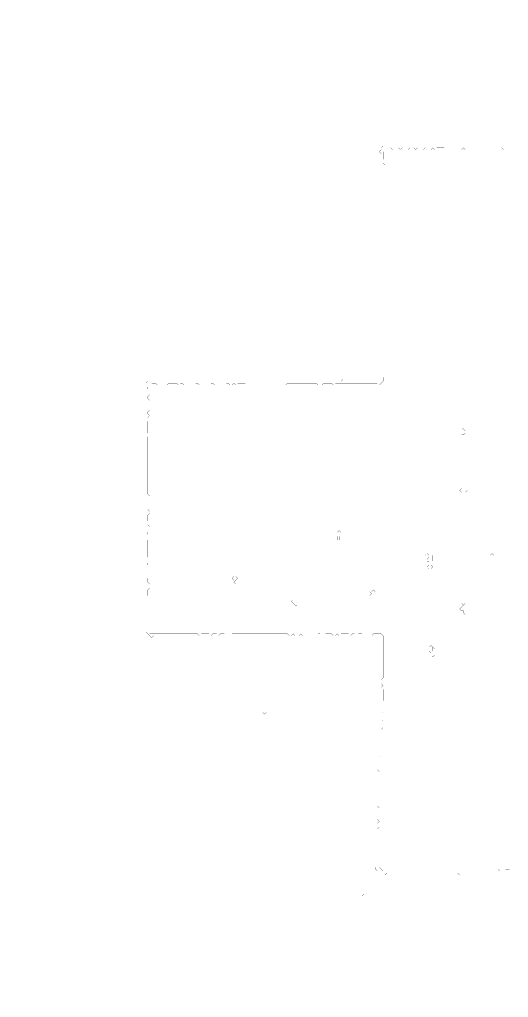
# Model space of a CAD drawing. Header units: metres. Extents: x 0 to 4988, y -4988 to 0.
# Drawn here: x 0 to 2494, y -4988 to 0 of the extents above; entities that cross this region are included whole.
import ezdxf

# ---------------------------------------------------------------- set-up
doc = ezdxf.new("R2010")
doc.units = ezdxf.units.M
doc.layers.add('conductor', color=1, linetype='Continuous')
doc.layers.add('substrate', color=5, linetype='Continuous')

msp = doc.modelspace()

# ---------------------------------------------------------------- linework, layer by layer
at = {"layer": 'conductor', "const_width": 0.5}
msp.add_lwpolyline([(2499, -663.8), (2489.2, -663.8), (2479.5, -663.8), (2469.7, -663.8), (2460, -654), (2450.2, -663.8), (2440.4, -663.8), (2430.7, -663.8), (2420.9, -663.8), (2411.1, -663.8), (2401.4, -663.8), (2391.6, -663.8), (2381.9, -663.8), (2372.1, -663.8), (2362.3, -663.8), (2352.6, -663.8), (2342.8, -663.8), (2333.1, -663.8), (2323.3, -663.8), (2313.5, -663.8), (2303.8, -663.8), (2294, -663.8), (2284.2, -663.8), (2274.5, -663.8), (2264.7, -654), (2255, -663.8), (2245.2, -663.8), (2235.4, -663.8), (2225.7, -663.8), (2215.9, -663.8), (2206.1, -663.8), (2196.4, -663.8), (2186.6, -663.8), (2176.9, -663.8), (2167.1, -654), (2157.3, -654), (2147.6, -654), (2137.8, -654), (2128.1, -654), (2118.3, -663.8), (2108.5, -654), (2098.8, -663.8), (2089, -654), (2079.2, -663.8), (2069.5, -654), (2059.7, -663.8), (2050, -654), (2040.2, -663.8), (2030.4, -654), (2020.7, -663.8), (2010.9, -654), (2001.2, -663.8), (1991.4, -654), (1981.6, -663.8), (1971.9, -663.8), (1962.1, -663.8), (1952.3, -654), (1942.6, -663.8), (1932.8, -654), (1923.1, -663.8), (1913.3, -654), (1903.5, -663.8), (1893.8, -654), (1884, -663.8), (1874.2, -663.8), (1864.5, -663.8), (1854.7, -673.6), (1854.7, -683.3), (1854.7, -693.1), (1854.7, -702.8), (1854.7, -712.6), (1864.5, -722.4), (1854.7, -732.1), (1864.5, -741.9), (1864.5, -751.7), (1864.5, -761.4), (1864.5, -771.2), (1864.5, -780.9), (1864.5, -790.7), (1864.5, -800.5), (1864.5, -810.2), (1864.5, -820), (1864.5, -829.7), (1864.5, -839.5), (1864.5, -849.3), (1864.5, -859), (1864.5, -868.8), (1864.5, -878.6), (1864.5, -888.3), (1864.5, -898.1), (1864.5, -907.8), (1864.5, -917.6), (1864.5, -927.4), (1864.5, -937.1), (1864.5, -946.9), (1864.5, -956.6), (1864.5, -966.4), (1864.5, -976.2), (1864.5, -985.9), (1864.5, -995.7), (1864.5, -1005.5), (1864.5, -1015.2), (1864.5, -1025), (1864.5, -1034.7), (1864.5, -1044.5), (1864.5, -1054.3), (1864.5, -1064), (1864.5, -1073.8), (1864.5, -1083.6), (1864.5, -1093.3), (1864.5, -1103.1), (1864.5, -1112.8), (1864.5, -1122.6), (1864.5, -1132.4), (1864.5, -1142.1), (1864.5, -1151.9), (1864.5, -1161.6), (1864.5, -1171.4), (1864.5, -1181.2), (1864.5, -1190.9), (1864.5, -1200.7), (1864.5, -1210.5), (1864.5, -1220.2), (1864.5, -1230), (1864.5, -1239.7), (1864.5, -1249.5), (1864.5, -1259.3), (1864.5, -1269), (1864.5, -1278.8), (1864.5, -1288.5), (1864.5, -1298.3), (1864.5, -1308.1), (1864.5, -1317.8), (1864.5, -1327.6), (1864.5, -1337.4), (1864.5, -1347.1), (1864.5, -1356.9), (1864.5, -1366.6), (1864.5, -1376.4), (1864.5, -1386.2), (1864.5, -1395.9), (1864.5, -1405.7), (1864.5, -1415.4), (1864.5, -1425.2), (1864.5, -1435), (1864.5, -1444.7), (1864.5, -1454.5), (1864.5, -1464.3), (1864.5, -1474), (1864.5, -1483.8), (1864.5, -1493.5), (1864.5, -1503.3), (1864.5, -1513.1), (1864.5, -1522.8), (1864.5, -1532.6), (1864.5, -1542.4), (1864.5, -1552.1), (1864.5, -1561.9), (1864.5, -1571.6), (1864.5, -1581.4), (1864.5, -1591.2), (1864.5, -1600.9), (1864.5, -1610.7), (1864.5, -1620.4), (1864.5, -1630.2), (1864.5, -1640), (1864.5, -1649.7), (1864.5, -1659.5), (1864.5, -1669.3), (1864.5, -1679), (1864.5, -1688.8), (1864.5, -1698.5), (1864.5, -1708.3), (1864.5, -1718.1), (1864.5, -1727.8), (1864.5, -1737.6), (1864.5, -1747.3), (1864.5, -1757.1), (1864.5, -1766.9), (1864.5, -1776.6), (1864.5, -1786.4), (1864.5, -1796.2), (1864.5, -1805.9), (1864.5, -1815.7), (1854.7, -1825.4), (1854.7, -1835.2), (1854.7, -1845), (1845, -1854.7), (1835.2, -1864.5), (1825.4, -1854.7), (1815.7, -1854.7), (1805.9, -1854.7), (1796.2, -1854.7), (1786.4, -1854.7), (1776.6, -1854.7), (1766.9, -1854.7), (1757.1, -1854.7), (1747.3, -1854.7), (1737.6, -1854.7), (1727.8, -1854.7), (1718.1, -1854.7), (1708.3, -1854.7), (1698.5, -1854.7), (1688.8, -1854.7), (1679, -1854.7), (1669.3, -1854.7), (1659.5, -1854.7), (1649.7, -1854.7), (1640, -1854.7), (1630.2, -1854.7), (1620.4, -1854.7), (1610.7, -1854.7), (1600.9, -1864.5), (1591.2, -1854.7), (1581.4, -1854.7), (1571.6, -1854.7), (1561.9, -1854.7), (1552.1, -1854.7), (1542.4, -1864.5), (1532.6, -1854.7), (1522.8, -1864.5), (1513.1, -1854.7), (1503.3, -1854.7), (1493.5, -1854.7), (1483.8, -1854.7), (1474, -1854.7), (1464.3, -1854.7), (1454.5, -1854.7), (1444.7, -1854.7), (1435, -1854.7), (1425.2, -1854.7), (1415.4, -1854.7), (1405.7, -1854.7), (1395.9, -1854.7), (1386.2, -1854.7), (1376.4, -1854.7), (1366.6, -1854.7), (1356.9, -1864.5), (1347.1, -1864.5), (1337.4, -1864.5), (1327.6, -1864.5), (1317.8, -1864.5), (1308.1, -1864.5), (1298.3, -1864.5), (1288.5, -1864.5), (1278.8, -1864.5), (1269, -1864.5), (1259.3, -1864.5), (1249.5, -1864.5), (1239.7, -1864.5), (1230, -1864.5), (1220.2, -1864.5), (1210.5, -1864.5), (1200.7, -1864.5), (1190.9, -1864.5), (1181.2, -1864.5), (1171.4, -1864.5), (1161.6, -1864.5), (1151.9, -1854.7), (1142.1, -1854.7), (1132.4, -1854.7), (1122.6, -1854.7), (1112.8, -1854.7), (1103.1, -1864.5), (1093.3, -1854.7), (1083.6, -1864.5), (1073.8, -1864.5), (1064, -1854.7), (1054.3, -1854.7), (1044.5, -1864.5), (1034.7, -1864.5), (1025, -1864.5), (1015.2, -1864.5), (1005.5, -1864.5), (995.7, -1864.5), (985.9, -1854.7), (976.2, -1854.7), (966.4, -1864.5), (956.6, -1864.5), (946.9, -1864.5), (937.1, -1854.7), (927.4, -1864.5), (917.6, -1864.5), (907.8, -1854.7), (898.1, -1854.7), (888.3, -1864.5), (878.6, -1864.5), (868.8, -1864.5), (859, -1864.5), (849.3, -1864.5), (839.5, -1864.5), (829.7, -1854.7), (820, -1854.7), (810.2, -1864.5), (800.5, -1854.7), (790.7, -1854.7), (780.9, -1854.7), (771.2, -1854.7), (761.4, -1854.7), (751.7, -1864.5), (741.9, -1864.5), (732.1, -1864.5), (722.4, -1864.5), (712.6, -1864.5), (702.8, -1864.5), (693.1, -1854.7), (683.3, -1854.7), (673.6, -1854.7), (663.8, -1864.5), (654, -1874.2), (654, -1884), (663.8, -1893.8), (663.8, -1903.5), (663.8, -1913.3), (654, -1923.1), (654, -1932.8), (663.8, -1942.6), (663.8, -1952.3), (663.8, -1962.1), (663.8, -1971.9), (663.8, -1981.6), (663.8, -1991.4), (654, -2001.2), (654, -2010.9), (663.8, -2020.7), (654, -2030.4), (663.8, -2040.2), (654, -2050), (654, -2059.7), (654, -2069.5), (654, -2079.2), (654, -2089), (654, -2098.8), (654, -2108.5), (663.8, -2118.3), (654, -2128.1), (654, -2137.8), (654, -2147.6), (654, -2157.3), (654, -2167.1), (654, -2176.9), (654, -2186.6), (654, -2196.4), (654, -2206.1), (654, -2215.9), (654, -2225.7), (654, -2235.4), (654, -2245.2), (654, -2255), (654, -2264.7), (654, -2274.5), (654, -2284.2), (654, -2294), (654, -2303.8), (654, -2313.5), (654, -2323.3), (654, -2333.1), (654, -2342.8), (654, -2352.6), (654, -2362.3), (654, -2372.1), (654, -2381.9), (654, -2391.6), (654, -2401.4), (654, -2411.1), (654, -2420.9), (663.8, -2430.7), (663.8, -2440.4), (663.8, -2450.2), (663.8, -2460), (654, -2469.7), (663.8, -2479.5), (663.8, -2489.2), (654, -2499), (663.8, -2508.8), (663.8, -2518.5), (654, -2528.3), (654, -2538), (654, -2547.8), (654, -2557.6), (663.8, -2567.3), (654, -2577.1), (663.8, -2586.9), (663.8, -2596.6), (663.8, -2606.4), (654, -2616.1), (654, -2625.9), (663.8, -2635.7), (663.8, -2645.4), (654, -2655.2), (654, -2664.9), (654, -2674.7), (654, -2684.5), (654, -2694.2), (654, -2704), (654, -2713.8), (654, -2723.5), (654, -2733.3), (654, -2743), (663.8, -2752.8), (663.8, -2762.6), (654, -2772.3), (654, -2782.1), (663.8, -2791.9), (663.8, -2801.6), (654, -2811.4), (663.8, -2821.1), (663.8, -2830.9), (663.8, -2840.7), (654, -2850.4), (654, -2860.2), (654, -2869.9), (663.8, -2879.7), (654, -2889.5), (663.8, -2899.2), (654, -2909), (654, -2918.8), (654, -2928.5), (654, -2938.3), (663.8, -2948), (663.8, -2957.8), (663.8, -2967.6), (663.8, -2977.3), (663.8, -2987.1), (663.8, -2996.8), (663.8, -3006.6), (663.8, -3016.4), (663.8, -3026.1), (663.8, -3035.9), (663.8, -3045.7), (663.8, -3055.4), (663.8, -3065.2), (663.8, -3074.9), (663.8, -3084.7), (663.8, -3094.5), (663.8, -3104.2), (663.8, -3114), (663.8, -3123.8), (663.8, -3133.5), (673.6, -3133.5), (683.3, -3133.5), (693.1, -3133.5), (702.8, -3133.5), (712.6, -3133.5), (722.4, -3133.5), (732.1, -3133.5), (741.9, -3133.5), (751.7, -3133.5), (761.4, -3133.5), (771.2, -3133.5), (780.9, -3133.5), (790.7, -3133.5), (800.5, -3133.5), (810.2, -3133.5), (820, -3133.5), (829.7, -3133.5), (839.5, -3133.5), (849.3, -3133.5), (859, -3133.5), (868.8, -3133.5), (878.6, -3133.5), (888.3, -3133.5), (898.1, -3133.5), (907.8, -3133.5), (917.6, -3143.3), (927.4, -3133.5), (937.1, -3133.5), (946.9, -3133.5), (956.6, -3133.5), (966.4, -3133.5), (976.2, -3143.3), (985.9, -3133.5), (995.7, -3133.5), (1005.5, -3133.5), (1015.2, -3143.3), (1025, -3133.5), (1034.7, -3133.5), (1044.5, -3133.5), (1054.3, -3143.3), (1064, -3143.3), (1073.8, -3143.3), (1083.6, -3133.5), (1093.3, -3133.5), (1103.1, -3133.5), (1112.8, -3133.5), (1122.6, -3133.5), (1132.4, -3133.5), (1142.1, -3133.5), (1151.9, -3133.5), (1161.6, -3133.5), (1171.4, -3133.5), (1181.2, -3133.5), (1190.9, -3133.5), (1200.7, -3133.5), (1210.5, -3133.5), (1220.2, -3133.5), (1230, -3133.5), (1239.7, -3133.5), (1249.5, -3133.5), (1259.3, -3133.5), (1269, -3133.5), (1278.8, -3133.5), (1288.5, -3133.5), (1298.3, -3133.5), (1308.1, -3133.5), (1317.8, -3133.5), (1327.6, -3133.5), (1337.4, -3133.5), (1347.1, -3133.5), (1356.9, -3133.5), (1366.6, -3133.5), (1376.4, -3143.3), (1386.2, -3143.3), (1395.9, -3133.5), (1405.7, -3143.3), (1415.4, -3133.5), (1425.2, -3143.3), (1435, -3133.5), (1444.7, -3143.3), (1454.5, -3143.3), (1464.3, -3143.3), (1474, -3143.3), (1483.8, -3143.3), (1493.5, -3143.3), (1503.3, -3143.3), (1513.1, -3143.3), (1522.8, -3133.5), (1532.6, -3133.5), (1542.4, -3143.3), (1552.1, -3143.3), (1561.9, -3133.5), (1571.6, -3133.5), (1581.4, -3133.5), (1591.2, -3133.5), (1600.9, -3143.3), (1610.7, -3143.3), (1620.4, -3133.5), (1630.2, -3143.3), (1640, -3133.5), (1649.7, -3133.5), (1659.5, -3133.5), (1669.3, -3133.5), (1679, -3133.5), (1688.8, -3143.3), (1698.5, -3133.5), (1708.3, -3133.5), (1718.1, -3143.3), (1727.8, -3133.5), (1737.6, -3133.5), (1747.3, -3133.5), (1757.1, -3143.3), (1766.9, -3143.3), (1776.6, -3143.3), (1786.4, -3133.5), (1796.2, -3143.3), (1805.9, -3133.5), (1815.7, -3133.5), (1825.4, -3133.5), (1835.2, -3133.5), (1845, -3133.5), (1854.7, -3143.3), (1854.7, -3153), (1854.7, -3162.8), (1854.7, -3172.6), (1854.7, -3182.3), (1854.7, -3192.1), (1854.7, -3201.8), (1854.7, -3211.6), (1854.7, -3221.4), (1854.7, -3231.1), (1854.7, -3240.9), (1854.7, -3250.7), (1854.7, -3260.4), (1854.7, -3270.2), (1854.7, -3279.9), (1854.7, -3289.7), (1854.7, -3299.5), (1854.7, -3309.2), (1854.7, -3319), (1854.7, -3328.7), (1854.7, -3338.5), (1854.7, -3348.3), (1854.7, -3358), (1845, -3367.8), (1854.7, -3377.6), (1845, -3387.3), (1854.7, -3397.1), (1845, -3406.8), (1854.7, -3416.6), (1854.7, -3426.4), (1854.7, -3436.1), (1854.7, -3445.9), (1854.7, -3455.6), (1854.7, -3465.4), (1854.7, -3475.2), (1845, -3484.9), (1854.7, -3494.7), (1845, -3504.5), (1845, -3514.2), (1845, -3524), (1854.7, -3533.7), (1845, -3543.5), (1845, -3553.3), (1845, -3563), (1854.7, -3572.8), (1845, -3582.6), (1845, -3592.3), (1845, -3602.1), (1854.7, -3611.8), (1845, -3621.6), (1845, -3631.4), (1845, -3641.1), (1845, -3650.9), (1845, -3660.6), (1845, -3670.4), (1845, -3680.2), (1845, -3689.9), (1845, -3699.7), (1845, -3709.5), (1845, -3719.2), (1845, -3729), (1845, -3738.7), (1845, -3748.5), (1845, -3758.3), (1845, -3768), (1845, -3777.8), (1845, -3787.5), (1845, -3797.3), (1845, -3807.1), (1845, -3816.8), (1845, -3826.6), (1845, -3836.4), (1845, -3846.1), (1845, -3855.9), (1845, -3865.6), (1845, -3875.4), (1845, -3885.2), (1845, -3894.9), (1845, -3904.7), (1845, -3914.4), (1845, -3924.2), (1845, -3934), (1845, -3943.7), (1845, -3953.5), (1845, -3963.3), (1845, -3973), (1845, -3982.8), (1845, -3992.5), (1845, -4002.3), (1845, -4012.1), (1845, -4021.8), (1845, -4031.6), (1845, -4041.4), (1845, -4051.1), (1845, -4060.9), (1845, -4070.6), (1845, -4080.4), (1845, -4090.2), (1845, -4099.9), (1845, -4109.7), (1845, -4119.4), (1845, -4129.2), (1845, -4139), (1845, -4148.7), (1845, -4158.5), (1845, -4168.3), (1845, -4178), (1845, -4187.8), (1845, -4197.5), (1845, -4207.3), (1845, -4217.1), (1845, -4226.8), (1845, -4236.6), (1845, -4246.3), (1845, -4256.1), (1845, -4265.9), (1845, -4275.6), (1845, -4285.4), (1845, -4295.2), (1845, -4304.9), (1845, -4314.7), (1835.2, -4324.4), (1845, -4334.2), (1854.7, -4344), (1864.5, -4344), (1874.2, -4344), (1884, -4344), (1893.8, -4344), (1903.5, -4344), (1913.3, -4344), (1923.1, -4344), (1932.8, -4344), (1942.6, -4344), (1952.3, -4344), (1962.1, -4344), (1971.9, -4344), (1981.6, -4344), (1991.4, -4344), (2001.2, -4344), (2010.9, -4344), (2020.7, -4344), (2030.4, -4344), (2040.2, -4344), (2050, -4344), (2059.7, -4344), (2069.5, -4344), (2079.2, -4344), (2089, -4344), (2098.8, -4344), (2108.5, -4344), (2118.3, -4344), (2128.1, -4344), (2137.8, -4344), (2147.6, -4344), (2157.3, -4344), (2167.1, -4344), (2176.9, -4344), (2186.6, -4344), (2196.4, -4344), (2206.1, -4344), (2215.9, -4344), (2225.7, -4344), (2235.4, -4344), (2245.2, -4344), (2255, -4344), (2264.7, -4344), (2274.5, -4344), (2284.2, -4344), (2294, -4344), (2303.8, -4344), (2313.5, -4344), (2323.3, -4344), (2333.1, -4344), (2342.8, -4344), (2352.6, -4344), (2362.3, -4344), (2372.1, -4344), (2381.9, -4344), (2391.6, -4344), (2401.4, -4344), (2411.1, -4344), (2420.9, -4344), (2430.7, -4344), (2440.4, -4334.2), (2450.2, -4344), (2460, -4344), (2469.7, -4344), (2479.5, -4334.2), (2489.2, -4334.2), (2499, -4334.2)], dxfattribs=at)
for points in [[(2245.2, -2089), (2255, -2079.2), (2264.7, -2089), (2274.5, -2098.8), (2274.5, -2108.5), (2264.7, -2118.3), (2255, -2118.3), (2245.2, -2108.5), (2245.2, -2098.8)], [(2255, -2372.1), (2264.7, -2362.3), (2274.5, -2372.1), (2284.2, -2381.9), (2284.2, -2391.6), (2284.2, -2401.4), (2274.5, -2411.1), (2264.7, -2401.4), (2255, -2391.6), (2245.2, -2381.9)], [(2245.2, -2401.4), (2255, -2391.6), (2264.7, -2401.4), (2255, -2411.1)], [(2401.4, -2381.9), (2411.1, -2372.1), (2420.9, -2381.9), (2411.1, -2391.6)], [(1620.4, -2616.1), (1630.2, -2606.4), (1640, -2616.1), (1630.2, -2625.9)], [(1620.4, -2635.7), (1630.2, -2625.9), (1640, -2635.7), (1640, -2645.4), (1640, -2655.2), (1630.2, -2664.9), (1620.4, -2655.2), (1620.4, -2645.4)], [(2089, -2733.3), (2098.8, -2723.5), (2108.5, -2733.3), (2108.5, -2743), (2108.5, -2752.8), (2108.5, -2762.6), (2118.3, -2772.3), (2108.5, -2782.1), (2098.8, -2782.1), (2089, -2782.1), (2079.2, -2782.1), (2069.5, -2772.3), (2079.2, -2762.6), (2089, -2762.6), (2079.2, -2752.8), (2089, -2743)], [(2069.5, -2733.3), (2079.2, -2723.5), (2089, -2733.3), (2079.2, -2743)], [(2401.4, -2733.3), (2411.1, -2723.5), (2420.9, -2733.3), (2411.1, -2743)], [(2079.2, -2791.9), (2089, -2782.1), (2098.8, -2782.1), (2108.5, -2791.9), (2098.8, -2801.6), (2089, -2801.6)], [(1083.6, -2850.4), (1093.3, -2840.7), (1103.1, -2840.7), (1112.8, -2850.4), (1103.1, -2860.2), (1093.3, -2860.2)], [(1093.3, -2869.9), (1103.1, -2860.2), (1112.8, -2869.9), (1103.1, -2879.7)], [(1776.6, -2928.5), (1786.4, -2918.8), (1796.2, -2928.5), (1786.4, -2938.3)], [(1796.2, -2918.8), (1805.9, -2909), (1815.7, -2918.8), (1805.9, -2928.5)], [(1386.2, -2967.6), (1395.9, -2957.8), (1405.7, -2967.6), (1395.9, -2977.3)], [(1386.2, -2987.1), (1395.9, -2977.3), (1405.7, -2987.1), (1415.4, -2987.1), (1425.2, -2996.8), (1425.2, -3006.6), (1415.4, -3016.4), (1405.7, -3006.6), (1395.9, -3006.6), (1386.2, -2996.8)], [(1395.9, -2977.3), (1405.7, -2967.6), (1415.4, -2977.3), (1405.7, -2987.1)], [(2264.7, -2987.1), (2274.5, -2977.3), (2284.2, -2987.1), (2284.2, -2996.8), (2284.2, -3006.6), (2284.2, -3016.4), (2284.2, -3026.1), (2274.5, -3035.9), (2264.7, -3026.1), (2264.7, -3016.4), (2255, -3016.4), (2245.2, -3006.6), (2255, -2996.8)], [(2245.2, -2987.1), (2255, -2977.3), (2264.7, -2987.1), (2255, -2996.8)], [(2089, -3201.8), (2098.8, -3192.1), (2108.5, -3201.8), (2108.5, -3211.6), (2108.5, -3221.4), (2098.8, -3231.1), (2089, -3221.4), (2089, -3211.6)], [(2108.5, -3201.8), (2118.3, -3192.1), (2128.1, -3201.8), (2118.3, -3211.6)], [(2098.8, -3240.9), (2108.5, -3231.1), (2118.3, -3240.9), (2108.5, -3250.7)]]:
    msp.add_lwpolyline(points, close=True, dxfattribs=at)
at = {"layer": 'substrate', "const_width": 0.5}
for points in [[(2499, 0), (2489.2, 0), (2479.5, 0), (2469.7, 0), (2460, 0), (2450.2, 0), (2440.4, 0), (2430.7, 0), (2420.9, 0), (2411.1, 0), (2401.4, 0), (2391.6, 0), (2381.9, 0), (2372.1, 0), (2362.3, 0), (2352.6, 0), (2342.8, 0), (2333.1, 0), (2323.3, 0), (2313.5, 0), (2303.8, 0), (2294, 0), (2284.2, 0), (2274.5, 0), (2264.7, 0), (2255, 0), (2245.2, 0), (2235.4, 0), (2225.7, 0), (2215.9, 0), (2206.1, 0), (2196.4, 0), (2186.6, 0), (2176.9, 0), (2167.1, 0), (2157.3, 0), (2147.6, 0), (2137.8, 0), (2128.1, 0), (2118.3, 0), (2108.5, 0), (2098.8, 0), (2089, 0), (2079.2, 0), (2069.5, 0), (2059.7, 0), (2050, 0), (2040.2, 0), (2030.4, 0), (2020.7, 0), (2010.9, 0), (2001.2, 0), (1991.4, 0), (1981.6, 0), (1971.9, 0), (1962.1, 0), (1952.3, 0), (1942.6, 0), (1932.8, 0), (1923.1, 0), (1913.3, 0), (1903.5, 0), (1893.8, 0), (1884, 0), (1874.2, 0), (1864.5, 0), (1854.7, 0), (1845, 0), (1835.2, 0), (1825.4, 0), (1815.7, 0), (1805.9, 0), (1796.2, 0), (1786.4, 0), (1776.6, 0), (1766.9, 0), (1757.1, 0), (1747.3, 0), (1737.6, 0), (1727.8, 0), (1718.1, 0), (1708.3, 0), (1698.5, 0), (1688.8, 0), (1679, 0), (1669.3, 0), (1659.5, 0), (1649.7, 0), (1640, 0), (1630.2, 0), (1620.4, 0), (1610.7, 0), (1600.9, 0), (1591.2, 0), (1581.4, 0), (1571.6, 0), (1561.9, 0), (1552.1, 0), (1542.4, 0), (1532.6, 0), (1522.8, 0), (1513.1, 0), (1503.3, 0), (1493.5, 0), (1483.8, 0), (1474, 0), (1464.3, 0), (1454.5, 0), (1444.7, 0), (1435, 0), (1425.2, 0), (1415.4, 0), (1405.7, 0), (1395.9, 0), (1386.2, 0), (1376.4, 0), (1366.6, 0), (1356.9, 0), (1347.1, 0), (1337.4, 0), (1327.6, 0), (1317.8, 0), (1308.1, 0), (1298.3, 0), (1288.5, 0), (1278.8, 0), (1269, 0), (1259.3, 0), (1249.5, 0), (1239.7, 0), (1230, 0), (1220.2, 0), (1210.5, 0), (1200.7, 0), (1190.9, 0), (1181.2, 0), (1171.4, 0), (1161.6, 0), (1151.9, 0), (1142.1, 0), (1132.4, 0), (1122.6, 0), (1112.8, 0), (1103.1, 0), (1093.3, 0), (1083.6, 0), (1073.8, 0), (1064, 0), (1054.3, 0), (1044.5, 0), (1034.7, 0), (1025, 0), (1015.2, 0), (1005.5, 0), (995.7, 0), (985.9, 0), (976.2, 0), (966.4, 0), (956.6, 0), (946.9, 0), (937.1, 0), (927.4, 0), (917.6, 0), (907.8, 0), (898.1, 0), (888.3, 0), (878.6, 0), (868.8, 0), (859, 0), (849.3, 0), (839.5, 0), (829.7, 0), (820, 0), (810.2, 0), (800.5, 0), (790.7, 0), (780.9, 0), (771.2, 0), (761.4, 0), (751.7, 0), (741.9, 0), (732.1, 0), (722.4, 0), (712.6, 0), (702.8, 0), (693.1, 0), (683.3, 0), (673.6, 0), (663.8, 0), (654, 0), (644.3, 0), (634.5, 0), (624.8, 0), (615, 0), (605.2, 0), (595.5, 0), (585.7, 0), (575.9, 0), (566.2, 0), (556.4, 0), (546.7, 0), (536.9, 0), (527.1, 0), (517.4, 0), (507.6, 0), (497.8, 0), (488.1, 0), (478.3, 0), (468.6, 0), (458.8, 0), (449, 0), (439.3, 0), (429.5, 0), (419.8, 0), (410, 0), (400.2, 0), (390.5, 0), (380.7, 0), (370.9, 0), (361.2, 0), (351.4, 0), (341.7, 0), (331.9, 0), (322.1, 0), (312.4, 0), (302.6, 0), (292.9, 0), (283.1, 0), (273.3, 0), (263.6, 0), (253.8, 0), (244, 0), (234.3, 0), (224.5, 0), (214.8, 0), (205, 0), (195.2, 0), (185.5, 0), (175.7, 0), (165.9, 0), (156.2, 0), (146.4, 0), (136.7, 0), (126.9, 0), (117.1, 0), (107.4, 0), (97.6, 0), (87.9, 0), (78.1, 0), (68.3, 0), (58.6, 0), (48.8, 0), (39, 0), (29.3, 0), (19.5, 0), (9.8, 0), (0, 0), (0, -9.8), (0, -19.5), (0, -29.3), (0, -39), (0, -48.8), (0, -58.6), (0, -68.3), (0, -78.1), (0, -87.9), (0, -97.6), (0, -107.4), (0, -117.1), (0, -126.9), (0, -136.7), (0, -146.4), (0, -156.2), (0, -165.9), (0, -175.7), (0, -185.5), (0, -195.2), (0, -205), (0, -214.8), (0, -224.5), (0, -234.3), (0, -244), (0, -253.8), (0, -263.6), (0, -273.3), (0, -283.1), (0, -292.9), (0, -302.6), (0, -312.4), (0, -322.1), (0, -331.9), (0, -341.7), (0, -351.4), (0, -361.2), (0, -370.9), (0, -380.7), (0, -390.5), (0, -400.2), (0, -410), (0, -419.8), (0, -429.5), (0, -439.3), (0, -449), (0, -458.8), (0, -468.6), (0, -478.3), (0, -488.1), (0, -497.8), (0, -507.6), (0, -517.4), (0, -527.1), (0, -536.9), (0, -546.7), (0, -556.4), (0, -566.2), (0, -575.9), (0, -585.7), (0, -595.5), (0, -605.2), (0, -615), (0, -624.8), (0, -634.5), (0, -644.3), (0, -654), (0, -663.8), (0, -673.6), (0, -683.3), (0, -693.1), (0, -702.8), (0, -712.6), (0, -722.4), (0, -732.1), (0, -741.9), (0, -751.7), (0, -761.4), (0, -771.2), (0, -780.9), (0, -790.7), (0, -800.5), (0, -810.2), (0, -820), (0, -829.7), (0, -839.5), (0, -849.3), (0, -859), (0, -868.8), (0, -878.6), (0, -888.3), (0, -898.1), (0, -907.8), (0, -917.6), (0, -927.4), (0, -937.1), (0, -946.9), (0, -956.6), (0, -966.4), (0, -976.2), (0, -985.9), (0, -995.7), (0, -1005.5), (0, -1015.2), (0, -1025), (0, -1034.7), (0, -1044.5), (0, -1054.3), (0, -1064), (0, -1073.8), (0, -1083.6), (0, -1093.3), (0, -1103.1), (0, -1112.8), (0, -1122.6), (0, -1132.4), (0, -1142.1), (0, -1151.9), (0, -1161.6), (0, -1171.4), (0, -1181.2), (0, -1190.9), (0, -1200.7), (0, -1210.5), (0, -1220.2), (0, -1230), (0, -1239.7), (0, -1249.5), (0, -1259.3), (0, -1269), (0, -1278.8), (0, -1288.5), (0, -1298.3), (0, -1308.1), (0, -1317.8), (0, -1327.6), (0, -1337.4), (0, -1347.1), (0, -1356.9), (0, -1366.6), (0, -1376.4), (0, -1386.2), (0, -1395.9), (0, -1405.7), (0, -1415.4), (0, -1425.2), (0, -1435), (0, -1444.7), (0, -1454.5), (0, -1464.3), (0, -1474), (0, -1483.8), (0, -1493.5), (0, -1503.3), (0, -1513.1), (0, -1522.8), (0, -1532.6), (0, -1542.4), (0, -1552.1), (0, -1561.9), (0, -1571.6), (0, -1581.4), (0, -1591.2), (0, -1600.9), (0, -1610.7), (0, -1620.4), (0, -1630.2), (0, -1640), (0, -1649.7), (0, -1659.5), (0, -1669.3), (0, -1679), (0, -1688.8), (0, -1698.5), (0, -1708.3), (0, -1718.1), (0, -1727.8), (0, -1737.6), (0, -1747.3), (0, -1757.1), (0, -1766.9), (0, -1776.6), (0, -1786.4), (0, -1796.2), (0, -1805.9), (0, -1815.7), (0, -1825.4), (0, -1835.2), (0, -1845), (0, -1854.7), (0, -1864.5), (0, -1874.2), (0, -1884), (0, -1893.8), (0, -1903.5), (0, -1913.3), (0, -1923.1), (0, -1932.8), (0, -1942.6), (0, -1952.3), (0, -1962.1), (0, -1971.9), (0, -1981.6), (0, -1991.4), (0, -2001.2), (0, -2010.9), (0, -2020.7), (0, -2030.4), (0, -2040.2), (0, -2050), (0, -2059.7), (0, -2069.5), (0, -2079.2), (0, -2089), (0, -2098.8), (0, -2108.5), (0, -2118.3), (0, -2128.1), (0, -2137.8), (0, -2147.6), (0, -2157.3), (0, -2167.1), (0, -2176.9), (0, -2186.6), (0, -2196.4), (0, -2206.1), (0, -2215.9), (0, -2225.7), (0, -2235.4), (0, -2245.2), (0, -2255), (0, -2264.7), (0, -2274.5), (0, -2284.2), (0, -2294), (0, -2303.8), (0, -2313.5), (0, -2323.3), (0, -2333.1), (0, -2342.8), (0, -2352.6), (0, -2362.3), (0, -2372.1), (0, -2381.9), (0, -2391.6), (0, -2401.4), (0, -2411.1), (0, -2420.9), (0, -2430.7), (0, -2440.4), (0, -2450.2), (0, -2460), (0, -2469.7), (0, -2479.5), (0, -2489.2), (0, -2499), (0, -2508.8), (0, -2518.5), (0, -2528.3), (0, -2538), (0, -2547.8), (0, -2557.6), (0, -2567.3), (0, -2577.1), (0, -2586.9), (0, -2596.6), (0, -2606.4), (0, -2616.1), (0, -2625.9), (0, -2635.7), (0, -2645.4), (0, -2655.2), (0, -2664.9), (0, -2674.7), (0, -2684.5), (0, -2694.2), (0, -2704), (0, -2713.8), (0, -2723.5), (0, -2733.3), (0, -2743), (0, -2752.8), (0, -2762.6), (0, -2772.3), (0, -2782.1), (0, -2791.9), (0, -2801.6), (0, -2811.4), (0, -2821.1), (0, -2830.9), (0, -2840.7), (0, -2850.4), (0, -2860.2), (0, -2869.9), (0, -2879.7), (0, -2889.5), (0, -2899.2), (0, -2909), (0, -2918.8), (0, -2928.5), (0, -2938.3), (0, -2948), (0, -2957.8), (0, -2967.6), (0, -2977.3), (0, -2987.1), (0, -2996.8), (0, -3006.6), (0, -3016.4), (0, -3026.1), (0, -3035.9), (0, -3045.7), (0, -3055.4), (0, -3065.2), (0, -3074.9), (0, -3084.7), (0, -3094.5), (0, -3104.2), (0, -3114), (0, -3123.8), (0, -3133.5), (0, -3143.3), (0, -3153), (0, -3162.8), (0, -3172.6), (0, -3182.3), (0, -3192.1), (0, -3201.8), (0, -3211.6), (0, -3221.4), (0, -3231.1), (0, -3240.9), (0, -3250.7), (0, -3260.4), (0, -3270.2), (0, -3279.9), (0, -3289.7), (0, -3299.5), (0, -3309.2), (0, -3319), (0, -3328.7), (0, -3338.5), (0, -3348.3), (0, -3358), (0, -3367.8), (0, -3377.6), (0, -3387.3), (0, -3397.1), (0, -3406.8), (0, -3416.6), (0, -3426.4), (0, -3436.1), (0, -3445.9), (0, -3455.6), (0, -3465.4), (0, -3475.2), (0, -3484.9), (0, -3494.7), (0, -3504.5), (0, -3514.2), (0, -3524), (0, -3533.7), (0, -3543.5), (0, -3553.3), (0, -3563), (0, -3572.8), (0, -3582.6), (0, -3592.3), (0, -3602.1), (0, -3611.8), (0, -3621.6), (0, -3631.4), (0, -3641.1), (0, -3650.9), (0, -3660.6), (0, -3670.4), (0, -3680.2), (0, -3689.9), (0, -3699.7), (0, -3709.5), (0, -3719.2), (0, -3729), (0, -3738.7), (0, -3748.5), (0, -3758.3), (0, -3768), (0, -3777.8), (0, -3787.5), (0, -3797.3), (0, -3807.1), (0, -3816.8), (0, -3826.6), (0, -3836.4), (0, -3846.1), (0, -3855.9), (0, -3865.6), (0, -3875.4), (0, -3885.2), (0, -3894.9), (0, -3904.7), (0, -3914.4), (0, -3924.2), (0, -3934), (0, -3943.7), (0, -3953.5), (0, -3963.3), (0, -3973), (0, -3982.8), (0, -3992.5), (0, -4002.3), (0, -4012.1), (0, -4021.8), (0, -4031.6), (0, -4041.4), (0, -4051.1), (0, -4060.9), (0, -4070.6), (0, -4080.4), (0, -4090.2), (0, -4099.9), (0, -4109.7), (0, -4119.4), (0, -4129.2), (0, -4139), (0, -4148.7), (0, -4158.5), (0, -4168.3), (0, -4178), (0, -4187.8), (0, -4197.5), (0, -4207.3), (0, -4217.1), (0, -4226.8), (0, -4236.6), (0, -4246.3), (0, -4256.1), (0, -4265.9), (0, -4275.6), (0, -4285.4), (0, -4295.2), (0, -4304.9), (0, -4314.7), (0, -4324.4), (0, -4334.2), (0, -4344), (0, -4353.7), (0, -4363.5), (0, -4373.2), (0, -4383), (0, -4392.8), (0, -4402.5), (0, -4412.3), (0, -4422.1), (0, -4431.8), (0, -4441.6), (0, -4451.3), (0, -4461.1), (0, -4470.9), (0, -4480.6), (0, -4490.4), (0, -4500.2), (0, -4509.9), (0, -4519.7), (0, -4529.4), (0, -4539.2), (0, -4549), (0, -4558.7), (0, -4568.5), (0, -4578.2), (0, -4588), (0, -4597.8), (0, -4607.5), (0, -4617.3), (0, -4627.1), (0, -4636.8), (0, -4646.6), (0, -4656.3), (0, -4666.1), (0, -4675.9), (0, -4685.6), (0, -4695.4), (0, -4705.1), (0, -4714.9), (0, -4724.7), (0, -4734.4), (0, -4744.2), (0, -4754), (0, -4763.7), (0, -4773.5), (0, -4783.2), (0, -4793), (0, -4802.8), (0, -4812.5), (0, -4822.3), (0, -4832.1), (0, -4841.8), (0, -4851.6), (0, -4861.3), (0, -4871.1), (0, -4880.9), (0, -4890.6), (0, -4900.4), (0, -4910.1), (0, -4919.9), (0, -4929.7), (0, -4939.4), (0, -4949.2), (0, -4959), (0, -4968.7), (0, -4978.5), (0, -4988.2), (9.8, -4988.2), (19.5, -4988.2), (29.3, -4988.2), (39, -4988.2), (48.8, -4988.2), (58.6, -4988.2), (68.3, -4988.2), (78.1, -4988.2), (87.9, -4988.2), (97.6, -4988.2), (107.4, -4988.2), (117.1, -4988.2), (126.9, -4988.2), (136.7, -4988.2), (146.4, -4988.2), (156.2, -4988.2), (165.9, -4988.2), (175.7, -4988.2), (185.5, -4988.2), (195.2, -4988.2), (205, -4988.2), (214.8, -4988.2), (224.5, -4988.2), (234.3, -4988.2), (244, -4988.2), (253.8, -4988.2), (263.6, -4988.2), (273.3, -4988.2), (283.1, -4988.2), (292.9, -4988.2), (302.6, -4988.2), (312.4, -4988.2), (322.1, -4988.2), (331.9, -4988.2), (341.7, -4988.2), (351.4, -4988.2), (361.2, -4988.2), (370.9, -4988.2), (380.7, -4988.2), (390.5, -4988.2), (400.2, -4988.2), (410, -4988.2), (419.8, -4988.2), (429.5, -4988.2), (439.3, -4988.2), (449, -4988.2), (458.8, -4988.2), (468.6, -4988.2), (478.3, -4988.2), (488.1, -4988.2), (497.8, -4988.2), (507.6, -4988.2), (517.4, -4988.2), (527.1, -4988.2), (536.9, -4988.2), (546.7, -4988.2), (556.4, -4988.2), (566.2, -4988.2), (575.9, -4988.2), (585.7, -4988.2), (595.5, -4988.2), (605.2, -4988.2), (615, -4988.2), (624.8, -4988.2), (634.5, -4988.2), (644.3, -4988.2), (654, -4988.2), (663.8, -4988.2), (673.6, -4988.2), (683.3, -4988.2), (693.1, -4988.2), (702.8, -4988.2), (712.6, -4988.2), (722.4, -4988.2), (732.1, -4988.2), (741.9, -4988.2), (751.7, -4988.2), (761.4, -4988.2), (771.2, -4988.2), (780.9, -4988.2), (790.7, -4988.2), (800.5, -4988.2), (810.2, -4988.2), (820, -4988.2), (829.7, -4988.2), (839.5, -4988.2), (849.3, -4988.2), (859, -4988.2), (868.8, -4988.2), (878.6, -4988.2), (888.3, -4988.2), (898.1, -4988.2), (907.8, -4988.2), (917.6, -4988.2), (927.4, -4988.2), (937.1, -4988.2), (946.9, -4988.2), (956.6, -4988.2), (966.4, -4988.2), (976.2, -4988.2), (985.9, -4988.2), (995.7, -4988.2), (1005.5, -4988.2), (1015.2, -4988.2), (1025, -4988.2), (1034.7, -4988.2), (1044.5, -4988.2), (1054.3, -4988.2), (1064, -4988.2), (1073.8, -4988.2), (1083.6, -4988.2), (1093.3, -4988.2), (1103.1, -4988.2), (1112.8, -4988.2), (1122.6, -4988.2), (1132.4, -4988.2), (1142.1, -4988.2), (1151.9, -4988.2), (1161.6, -4988.2), (1171.4, -4988.2), (1181.2, -4988.2), (1190.9, -4988.2), (1200.7, -4988.2), (1210.5, -4988.2), (1220.2, -4988.2), (1230, -4988.2), (1239.7, -4988.2), (1249.5, -4988.2), (1259.3, -4988.2), (1269, -4988.2), (1278.8, -4988.2), (1288.5, -4988.2), (1298.3, -4988.2), (1308.1, -4988.2), (1317.8, -4988.2), (1327.6, -4988.2), (1337.4, -4988.2), (1347.1, -4988.2), (1356.9, -4988.2), (1366.6, -4988.2), (1376.4, -4988.2), (1386.2, -4988.2), (1395.9, -4988.2), (1405.7, -4988.2), (1415.4, -4988.2), (1425.2, -4988.2), (1435, -4988.2), (1444.7, -4988.2), (1454.5, -4988.2), (1464.3, -4988.2), (1474, -4988.2), (1483.8, -4988.2), (1493.5, -4988.2), (1503.3, -4988.2), (1513.1, -4988.2), (1522.8, -4988.2), (1532.6, -4988.2), (1542.4, -4988.2), (1552.1, -4988.2), (1561.9, -4988.2), (1571.6, -4988.2), (1581.4, -4988.2), (1591.2, -4988.2), (1600.9, -4988.2), (1610.7, -4988.2), (1620.4, -4988.2), (1630.2, -4988.2), (1640, -4988.2), (1649.7, -4988.2), (1659.5, -4988.2), (1669.3, -4988.2), (1679, -4988.2), (1688.8, -4988.2), (1698.5, -4988.2), (1708.3, -4988.2), (1718.1, -4988.2), (1727.8, -4988.2), (1737.6, -4988.2), (1747.3, -4988.2), (1757.1, -4988.2), (1766.9, -4988.2), (1776.6, -4988.2), (1786.4, -4988.2), (1796.2, -4988.2), (1805.9, -4988.2), (1815.7, -4988.2), (1825.4, -4988.2), (1835.2, -4988.2), (1845, -4988.2), (1854.7, -4988.2), (1864.5, -4988.2), (1874.2, -4988.2), (1884, -4988.2), (1893.8, -4988.2), (1903.5, -4988.2), (1913.3, -4988.2), (1923.1, -4988.2), (1932.8, -4988.2), (1942.6, -4988.2), (1952.3, -4988.2), (1962.1, -4988.2), (1971.9, -4988.2), (1981.6, -4988.2), (1991.4, -4988.2), (2001.2, -4988.2), (2010.9, -4988.2), (2020.7, -4988.2), (2030.4, -4988.2), (2040.2, -4988.2), (2050, -4988.2), (2059.7, -4988.2), (2069.5, -4988.2), (2079.2, -4988.2), (2089, -4988.2), (2098.8, -4988.2), (2108.5, -4988.2), (2118.3, -4988.2), (2128.1, -4988.2), (2137.8, -4988.2), (2147.6, -4988.2), (2157.3, -4988.2), (2167.1, -4988.2), (2176.9, -4988.2), (2186.6, -4988.2), (2196.4, -4988.2), (2206.1, -4988.2), (2215.9, -4988.2), (2225.7, -4988.2), (2235.4, -4988.2), (2245.2, -4988.2), (2255, -4988.2), (2264.7, -4988.2), (2274.5, -4988.2), (2284.2, -4988.2), (2294, -4988.2), (2303.8, -4988.2), (2313.5, -4988.2), (2323.3, -4988.2), (2333.1, -4988.2), (2342.8, -4988.2), (2352.6, -4988.2), (2362.3, -4988.2), (2372.1, -4988.2), (2381.9, -4988.2), (2391.6, -4988.2), (2401.4, -4988.2), (2411.1, -4988.2), (2420.9, -4988.2), (2430.7, -4988.2), (2440.4, -4988.2), (2450.2, -4988.2), (2460, -4988.2), (2469.7, -4988.2), (2479.5, -4988.2), (2489.2, -4988.2), (2499, -4988.2)], [(2499, -4353.7), (2489.2, -4353.7), (2479.5, -4353.7), (2469.7, -4353.7), (2460, -4353.7), (2450.2, -4353.7), (2440.4, -4353.7), (2430.7, -4353.7), (2420.9, -4353.7), (2411.1, -4353.7), (2401.4, -4353.7), (2391.6, -4353.7), (2381.9, -4353.7), (2372.1, -4353.7), (2362.3, -4353.7), (2352.6, -4353.7), (2342.8, -4353.7), (2333.1, -4353.7), (2323.3, -4353.7), (2313.5, -4353.7), (2303.8, -4353.7), (2294, -4353.7), (2284.2, -4353.7), (2274.5, -4353.7), (2264.7, -4353.7), (2255, -4353.7), (2245.2, -4363.5), (2235.4, -4353.7), (2225.7, -4353.7), (2215.9, -4353.7), (2206.1, -4353.7), (2196.4, -4353.7), (2186.6, -4353.7), (2176.9, -4353.7), (2167.1, -4353.7), (2157.3, -4353.7), (2147.6, -4353.7), (2137.8, -4353.7), (2128.1, -4353.7), (2118.3, -4353.7), (2108.5, -4353.7), (2098.8, -4353.7), (2089, -4353.7), (2079.2, -4353.7), (2069.5, -4353.7), (2059.7, -4353.7), (2050, -4353.7), (2040.2, -4353.7), (2030.4, -4353.7), (2020.7, -4353.7), (2010.9, -4353.7), (2001.2, -4353.7), (1991.4, -4353.7), (1981.6, -4353.7), (1971.9, -4353.7), (1962.1, -4353.7), (1952.3, -4353.7), (1942.6, -4353.7), (1932.8, -4353.7), (1923.1, -4353.7), (1913.3, -4353.7), (1903.5, -4353.7), (1893.8, -4353.7), (1884, -4353.7), (1874.2, -4353.7), (1864.5, -4363.5), (1854.7, -4353.7), (1845, -4353.7), (1835.2, -4344), (1825.4, -4344), (1815.7, -4334.2), (1815.7, -4324.4), (1825.4, -4314.7), (1825.4, -4304.9), (1825.4, -4295.2), (1825.4, -4285.4), (1825.4, -4275.6), (1825.4, -4265.9), (1825.4, -4256.1), (1825.4, -4246.3), (1825.4, -4236.6), (1825.4, -4226.8), (1825.4, -4217.1), (1825.4, -4207.3), (1825.4, -4197.5), (1825.4, -4187.8), (1825.4, -4178), (1825.4, -4168.3), (1825.4, -4158.5), (1825.4, -4148.7), (1825.4, -4139), (1825.4, -4129.2), (1835.2, -4119.4), (1835.2, -4109.7), (1825.4, -4099.9), (1835.2, -4090.2), (1825.4, -4080.4), (1825.4, -4070.6), (1825.4, -4060.9), (1825.4, -4051.1), (1825.4, -4041.4), (1825.4, -4031.6), (1835.2, -4021.8), (1825.4, -4012.1), (1825.4, -4002.3), (1835.2, -3992.5), (1825.4, -3982.8), (1825.4, -3973), (1835.2, -3963.3), (1825.4, -3953.5), (1825.4, -3943.7), (1825.4, -3934), (1825.4, -3924.2), (1825.4, -3914.4), (1825.4, -3904.7), (1825.4, -3894.9), (1825.4, -3885.2), (1825.4, -3875.4), (1825.4, -3865.6), (1825.4, -3855.9), (1825.4, -3846.1), (1835.2, -3836.4), (1825.4, -3826.6), (1825.4, -3816.8), (1835.2, -3807.1), (1825.4, -3797.3), (1825.4, -3787.5), (1835.2, -3777.8), (1825.4, -3768), (1835.2, -3758.3), (1835.2, -3748.5), (1835.2, -3738.7), (1835.2, -3729), (1835.2, -3719.2), (1835.2, -3709.5), (1835.2, -3699.7), (1835.2, -3689.9), (1835.2, -3680.2), (1835.2, -3670.4), (1835.2, -3660.6), (1835.2, -3650.9), (1835.2, -3641.1), (1835.2, -3631.4), (1835.2, -3621.6), (1835.2, -3611.8), (1835.2, -3602.1), (1835.2, -3592.3), (1835.2, -3582.6), (1835.2, -3572.8), (1835.2, -3563), (1835.2, -3553.3), (1835.2, -3543.5), (1835.2, -3533.7), (1835.2, -3524), (1835.2, -3514.2), (1835.2, -3504.5), (1835.2, -3494.7), (1835.2, -3484.9), (1835.2, -3475.2), (1835.2, -3465.4), (1835.2, -3455.6), (1835.2, -3445.9), (1835.2, -3436.1), (1835.2, -3426.4), (1835.2, -3416.6), (1835.2, -3406.8), (1835.2, -3397.1), (1835.2, -3387.3), (1835.2, -3377.6), (1835.2, -3367.8), (1835.2, -3358), (1835.2, -3348.3), (1835.2, -3338.5), (1835.2, -3328.7), (1835.2, -3319), (1835.2, -3309.2), (1835.2, -3299.5), (1835.2, -3289.7), (1835.2, -3279.9), (1835.2, -3270.2), (1835.2, -3260.4), (1835.2, -3250.7), (1835.2, -3240.9), (1835.2, -3231.1), (1835.2, -3221.4), (1835.2, -3211.6), (1835.2, -3201.8), (1835.2, -3192.1), (1835.2, -3182.3), (1835.2, -3172.6), (1835.2, -3162.8), (1835.2, -3153), (1825.4, -3153), (1815.7, -3153), (1805.9, -3153), (1796.2, -3153), (1786.4, -3153), (1776.6, -3153), (1766.9, -3153), (1757.1, -3153), (1747.3, -3153), (1737.6, -3153), (1727.8, -3153), (1718.1, -3153), (1708.3, -3153), (1698.5, -3153), (1688.8, -3153), (1679, -3153), (1669.3, -3153), (1659.5, -3153), (1649.7, -3153), (1640, -3153), (1630.2, -3153), (1620.4, -3153), (1610.7, -3153), (1600.9, -3153), (1591.2, -3153), (1581.4, -3153), (1571.6, -3153), (1561.9, -3153), (1552.1, -3153), (1542.4, -3153), (1532.6, -3153), (1522.8, -3153), (1513.1, -3153), (1503.3, -3153), (1493.5, -3153), (1483.8, -3153), (1474, -3153), (1464.3, -3153), (1454.5, -3153), (1444.7, -3153), (1435, -3153), (1425.2, -3153), (1415.4, -3153), (1405.7, -3153), (1395.9, -3153), (1386.2, -3153), (1376.4, -3153), (1366.6, -3153), (1356.9, -3153), (1347.1, -3153), (1337.4, -3153), (1327.6, -3153), (1317.8, -3153), (1308.1, -3153), (1298.3, -3153), (1288.5, -3153), (1278.8, -3153), (1269, -3153), (1259.3, -3153), (1249.5, -3153), (1239.7, -3153), (1230, -3153), (1220.2, -3153), (1210.5, -3153), (1200.7, -3153), (1190.9, -3153), (1181.2, -3153), (1171.4, -3153), (1161.6, -3153), (1151.9, -3153), (1142.1, -3153), (1132.4, -3153), (1122.6, -3153), (1112.8, -3153), (1103.1, -3153), (1093.3, -3153), (1083.6, -3153), (1073.8, -3153), (1064, -3153), (1054.3, -3153), (1044.5, -3153), (1034.7, -3153), (1025, -3153), (1015.2, -3153), (1005.5, -3153), (995.7, -3153), (985.9, -3153), (976.2, -3153), (966.4, -3153), (956.6, -3153), (946.9, -3153), (937.1, -3153), (927.4, -3153), (917.6, -3153), (907.8, -3153), (898.1, -3153), (888.3, -3153), (878.6, -3153), (868.8, -3153), (859, -3153), (849.3, -3153), (839.5, -3153), (829.7, -3153), (820, -3153), (810.2, -3153), (800.5, -3153), (790.7, -3153), (780.9, -3153), (771.2, -3153), (761.4, -3153), (751.7, -3153), (741.9, -3153), (732.1, -3153), (722.4, -3143.3), (712.6, -3143.3), (702.8, -3143.3), (693.1, -3153), (683.3, -3143.3), (673.6, -3153), (663.8, -3143.3), (654, -3133.5), (644.3, -3123.8), (644.3, -3114), (644.3, -3104.2), (644.3, -3094.5), (644.3, -3084.7), (644.3, -3074.9), (644.3, -3065.2), (644.3, -3055.4), (644.3, -3045.7), (644.3, -3035.9), (644.3, -3026.1), (644.3, -3016.4), (644.3, -3006.6), (644.3, -2996.8), (644.3, -2987.1), (644.3, -2977.3), (644.3, -2967.6), (644.3, -2957.8), (644.3, -2948), (644.3, -2938.3), (644.3, -2928.5), (644.3, -2918.8), (644.3, -2909), (644.3, -2899.2), (644.3, -2889.5), (644.3, -2879.7), (644.3, -2869.9), (644.3, -2860.2), (644.3, -2850.4), (644.3, -2840.7), (644.3, -2830.9), (644.3, -2821.1), (644.3, -2811.4), (644.3, -2801.6), (644.3, -2791.9), (644.3, -2782.1), (644.3, -2772.3), (644.3, -2762.6), (644.3, -2752.8), (644.3, -2743), (644.3, -2733.3), (644.3, -2723.5), (644.3, -2713.8), (644.3, -2704), (644.3, -2694.2), (644.3, -2684.5), (644.3, -2674.7), (644.3, -2664.9), (644.3, -2655.2), (644.3, -2645.4), (644.3, -2635.7), (644.3, -2625.9), (644.3, -2616.1), (644.3, -2606.4), (644.3, -2596.6), (644.3, -2586.9), (644.3, -2577.1), (644.3, -2567.3), (644.3, -2557.6), (644.3, -2547.8), (644.3, -2538), (644.3, -2528.3), (644.3, -2518.5), (644.3, -2508.8), (644.3, -2499), (644.3, -2489.2), (644.3, -2479.5), (644.3, -2469.7), (644.3, -2460), (644.3, -2450.2), (644.3, -2440.4), (644.3, -2430.7), (644.3, -2420.9), (644.3, -2411.1), (644.3, -2401.4), (644.3, -2391.6), (644.3, -2381.9), (644.3, -2372.1), (644.3, -2362.3), (644.3, -2352.6), (644.3, -2342.8), (644.3, -2333.1), (644.3, -2323.3), (644.3, -2313.5), (644.3, -2303.8), (644.3, -2294), (644.3, -2284.2), (644.3, -2274.5), (644.3, -2264.7), (644.3, -2255), (644.3, -2245.2), (644.3, -2235.4), (644.3, -2225.7), (644.3, -2215.9), (644.3, -2206.1), (644.3, -2196.4), (644.3, -2186.6), (644.3, -2176.9), (644.3, -2167.1), (644.3, -2157.3), (644.3, -2147.6), (644.3, -2137.8), (644.3, -2128.1), (644.3, -2118.3), (644.3, -2108.5), (644.3, -2098.8), (644.3, -2089), (644.3, -2079.2), (644.3, -2069.5), (644.3, -2059.7), (644.3, -2050), (644.3, -2040.2), (644.3, -2030.4), (644.3, -2020.7), (644.3, -2010.9), (644.3, -2001.2), (644.3, -1991.4), (644.3, -1981.6), (644.3, -1971.9), (644.3, -1962.1), (644.3, -1952.3), (644.3, -1942.6), (644.3, -1932.8), (644.3, -1923.1), (644.3, -1913.3), (644.3, -1903.5), (644.3, -1893.8), (644.3, -1884), (644.3, -1874.2), (644.3, -1864.5), (644.3, -1854.7), (654, -1845), (663.8, -1845), (673.6, -1845), (683.3, -1845), (693.1, -1845), (702.8, -1845), (712.6, -1845), (722.4, -1845), (732.1, -1845), (741.9, -1845), (751.7, -1845), (761.4, -1845), (771.2, -1845), (780.9, -1845), (790.7, -1845), (800.5, -1845), (810.2, -1845), (820, -1845), (829.7, -1845), (839.5, -1845), (849.3, -1845), (859, -1845), (868.8, -1845), (878.6, -1845), (888.3, -1845), (898.1, -1845), (907.8, -1845), (917.6, -1845), (927.4, -1845), (937.1, -1845), (946.9, -1845), (956.6, -1845), (966.4, -1845), (976.2, -1845), (985.9, -1845), (995.7, -1845), (1005.5, -1845), (1015.2, -1845), (1025, -1845), (1034.7, -1845), (1044.5, -1845), (1054.3, -1845), (1064, -1845), (1073.8, -1845), (1083.6, -1845), (1093.3, -1845), (1103.1, -1845), (1112.8, -1845), (1122.6, -1845), (1132.4, -1845), (1142.1, -1845), (1151.9, -1845), (1161.6, -1845), (1171.4, -1845), (1181.2, -1845), (1190.9, -1845), (1200.7, -1845), (1210.5, -1845), (1220.2, -1845), (1230, -1845), (1239.7, -1845), (1249.5, -1845), (1259.3, -1845), (1269, -1845), (1278.8, -1845), (1288.5, -1845), (1298.3, -1845), (1308.1, -1845), (1317.8, -1845), (1327.6, -1845), (1337.4, -1845), (1347.1, -1845), (1356.9, -1845), (1366.6, -1845), (1376.4, -1845), (1386.2, -1845), (1395.9, -1845), (1405.7, -1845), (1415.4, -1845), (1425.2, -1845), (1435, -1845), (1444.7, -1845), (1454.5, -1845), (1464.3, -1845), (1474, -1845), (1483.8, -1845), (1493.5, -1845), (1503.3, -1845), (1513.1, -1845), (1522.8, -1845), (1532.6, -1845), (1542.4, -1845), (1552.1, -1845), (1561.9, -1845), (1571.6, -1845), (1581.4, -1845), (1591.2, -1845), (1600.9, -1845), (1610.7, -1845), (1620.4, -1845), (1630.2, -1845), (1640, -1845), (1649.7, -1835.2), (1659.5, -1835.2), (1669.3, -1845), (1679, -1845), (1688.8, -1845), (1698.5, -1845), (1708.3, -1845), (1718.1, -1845), (1727.8, -1845), (1737.6, -1845), (1747.3, -1845), (1757.1, -1845), (1766.9, -1845), (1776.6, -1845), (1786.4, -1845), (1796.2, -1845), (1805.9, -1845), (1815.7, -1845), (1825.4, -1845), (1835.2, -1845), (1845, -1835.2), (1845, -1825.4), (1845, -1815.7), (1845, -1805.9), (1845, -1796.2), (1845, -1786.4), (1845, -1776.6), (1845, -1766.9), (1845, -1757.1), (1845, -1747.3), (1845, -1737.6), (1845, -1727.8), (1845, -1718.1), (1845, -1708.3), (1845, -1698.5), (1845, -1688.8), (1845, -1679), (1845, -1669.3), (1845, -1659.5), (1845, -1649.7), (1845, -1640), (1845, -1630.2), (1845, -1620.4), (1845, -1610.7), (1845, -1600.9), (1845, -1591.2), (1845, -1581.4), (1845, -1571.6), (1845, -1561.9), (1845, -1552.1), (1845, -1542.4), (1845, -1532.6), (1845, -1522.8), (1845, -1513.1), (1845, -1503.3), (1845, -1493.5), (1845, -1483.8), (1845, -1474), (1845, -1464.3), (1845, -1454.5), (1845, -1444.7), (1845, -1435), (1845, -1425.2), (1845, -1415.4), (1845, -1405.7), (1845, -1395.9), (1845, -1386.2), (1845, -1376.4), (1845, -1366.6), (1845, -1356.9), (1845, -1347.1), (1845, -1337.4), (1845, -1327.6), (1845, -1317.8), (1845, -1308.1), (1845, -1298.3), (1845, -1288.5), (1845, -1278.8), (1845, -1269), (1845, -1259.3), (1845, -1249.5), (1845, -1239.7), (1845, -1230), (1845, -1220.2), (1845, -1210.5), (1845, -1200.7), (1845, -1190.9), (1845, -1181.2), (1845, -1171.4), (1845, -1161.6), (1845, -1151.9), (1845, -1142.1), (1845, -1132.4), (1845, -1122.6), (1845, -1112.8), (1845, -1103.1), (1845, -1093.3), (1845, -1083.6), (1845, -1073.8), (1845, -1064), (1845, -1054.3), (1845, -1044.5), (1845, -1034.7), (1845, -1025), (1845, -1015.2), (1845, -1005.5), (1845, -995.7), (1845, -985.9), (1845, -976.2), (1845, -966.4), (1845, -956.6), (1845, -946.9), (1845, -937.1), (1845, -927.4), (1845, -917.6), (1845, -907.8), (1845, -898.1), (1845, -888.3), (1845, -878.6), (1845, -868.8), (1845, -859), (1845, -849.3), (1845, -839.5), (1845, -829.7), (1845, -820), (1845, -810.2), (1845, -800.5), (1845, -790.7), (1845, -780.9), (1845, -771.2), (1845, -761.4), (1845, -751.7), (1845, -741.9), (1845, -732.1), (1845, -722.4), (1845, -712.6), (1845, -702.8), (1845, -693.1), (1845, -683.3), (1835.2, -673.6), (1845, -663.8), (1845, -654), (1854.7, -644.3), (1864.5, -644.3), (1874.2, -644.3), (1884, -644.3), (1893.8, -644.3), (1903.5, -644.3), (1913.3, -644.3), (1923.1, -644.3), (1932.8, -644.3), (1942.6, -644.3), (1952.3, -644.3), (1962.1, -644.3), (1971.9, -644.3), (1981.6, -644.3), (1991.4, -644.3), (2001.2, -644.3), (2010.9, -644.3), (2020.7, -644.3), (2030.4, -644.3), (2040.2, -644.3), (2050, -644.3), (2059.7, -644.3), (2069.5, -644.3), (2079.2, -644.3), (2089, -644.3), (2098.8, -644.3), (2108.5, -644.3), (2118.3, -644.3), (2128.1, -644.3), (2137.8, -644.3), (2147.6, -644.3), (2157.3, -644.3), (2167.1, -644.3), (2176.9, -644.3), (2186.6, -644.3), (2196.4, -644.3), (2206.1, -644.3), (2215.9, -644.3), (2225.7, -644.3), (2235.4, -644.3), (2245.2, -644.3), (2255, -644.3), (2264.7, -644.3), (2274.5, -644.3), (2284.2, -644.3), (2294, -644.3), (2303.8, -644.3), (2313.5, -644.3), (2323.3, -644.3), (2333.1, -644.3), (2342.8, -644.3), (2352.6, -644.3), (2362.3, -644.3), (2372.1, -644.3), (2381.9, -644.3), (2391.6, -644.3), (2401.4, -644.3), (2411.1, -644.3), (2420.9, -644.3), (2430.7, -644.3), (2440.4, -644.3), (2450.2, -644.3), (2460, -644.3), (2469.7, -644.3), (2479.5, -644.3), (2489.2, -644.3), (2499, -644.3)]]:
    msp.add_lwpolyline(points, dxfattribs=at)
for points in [[(2255, -2089), (2255, -2098.8), (2255, -2108.5), (2255, -2098.8)], [(2255, -2381.9)], [(2274.5, -2391.6), (2274.5, -2401.4)], [(2411.1, -2381.9)], [(2255, -2401.4)], [(1630.2, -2616.1)], [(1630.2, -2635.7), (1630.2, -2645.4), (1630.2, -2655.2), (1630.2, -2645.4)], [(2098.8, -2733.3), (2098.8, -2743), (2098.8, -2752.8), (2098.8, -2762.6), (2098.8, -2772.3), (2098.8, -2762.6), (2098.8, -2752.8), (2098.8, -2743)], [(2411.1, -2733.3)], [(2098.8, -2791.9)], [(1103.1, -2869.9)], [(1786.4, -2928.5)], [(1395.9, -2967.6)], [(1395.9, -2996.8), (1405.7, -2996.8), (1415.4, -2996.8), (1405.7, -2996.8)], [(2255, -3006.6)], [(2274.5, -2996.8), (2274.5, -3006.6), (2274.5, -3016.4), (2274.5, -3026.1), (2274.5, -3016.4), (2274.5, -3006.6)], [(2098.8, -3201.8), (2098.8, -3211.6), (2098.8, -3221.4), (2098.8, -3211.6)], [(1239.7, -3533.7), (1249.5, -3524), (1259.3, -3533.7), (1249.5, -3543.5)], [(2401.4, -4178)], [(1747.3, -4470.9), (1757.1, -4461.1), (1766.9, -4461.1), (1776.6, -4470.9), (1766.9, -4480.6), (1757.1, -4480.6)]]:
    msp.add_lwpolyline(points, close=True, dxfattribs=at)

doc.saveas('drawing.dxf')
